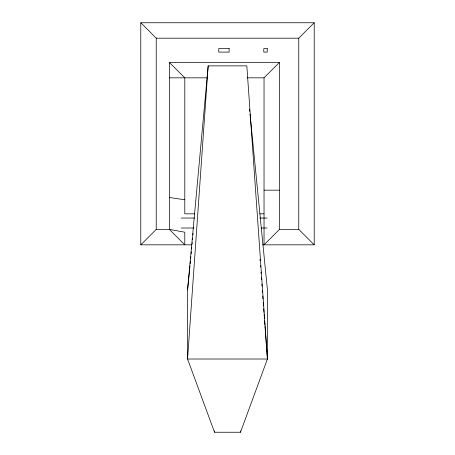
<?xml version="1.0" encoding="UTF-8"?>
<svg xmlns="http://www.w3.org/2000/svg" width="455" height="455" viewBox="0 0 455 455"><rect width="100%" height="100%" fill="white"/><g stroke="black" fill="none" stroke-linecap="round" stroke-linejoin="round"><path stroke-width="0.68" d="M208.168 65.873L187.574 289.886L187.574 359.012L267.426 359.012L246.832 65.873L208.168 65.873L187.574 359.012L214.521 432.25L240.479 432.25L267.426 359.012L267.426 289.886L250.045 114.182M187.574 289.886L189.945 265.896M190.156 263.775L190.435 260.954M190.645 258.838L190.855 256.722M191.134 253.896L191.345 251.78M191.623 248.959L191.76 247.548M192.112 244.017L192.249 242.606M192.528 239.785L192.67 238.374M193.017 234.848L193.159 233.438M262.62 244.824L314.212 244.824L298.764 229.383L298.764 38.192L314.212 22.75L140.788 22.75L140.788 244.824L191.868 244.824M279.478 62.386L279.478 229.383L264.036 244.824L264.036 77.828L279.478 62.386L169.351 62.386L169.351 229.383L184.793 244.824L184.793 232.221L169.351 229.383L156.236 229.383L140.788 244.824M140.788 22.75L156.236 38.192L298.764 38.192M169.351 77.828L207.435 77.828M247.054 77.828L264.036 77.828M264.036 190.173L279.478 190.173M194.7 213.827L184.793 213.827L184.793 77.828L169.351 62.386M259.794 213.827L264.036 213.827M181.198 218.042L194.666 218.042M259.794 218.042L267.091 218.042M181.198 228.012L193.955 228.012M261.21 228.012L267.091 228.012M279.478 229.383L298.764 229.383M169.351 197.504L184.793 199.768M249.556 109.246L249.761 111.361M260.021 259.276L260.123 260.687M260.493 265.64L260.596 267.057M260.965 272.005L261.068 273.421M261.386 277.664L261.545 279.785M261.858 284.034L262.017 286.155M262.33 290.398L262.489 292.519M262.751 296.057L262.962 298.884M263.223 302.421L263.485 305.959M263.695 308.791L263.963 312.329M264.116 314.45L264.435 318.693M264.588 320.815L264.907 325.058M265.009 326.474L265.379 331.428M265.487 332.838L267.426 359.012M314.212 22.75L314.212 244.824M240.479 430.845L240.479 432.25M214.521 430.845L214.521 432.25M156.236 38.192L156.236 229.383M229.121 48.475L218.758 48.475L218.758 52.103L229.121 52.103L229.121 48.475M267.239 48.651L263.786 48.651L263.786 52.103L267.239 52.103L267.239 48.651"/></g></svg>
